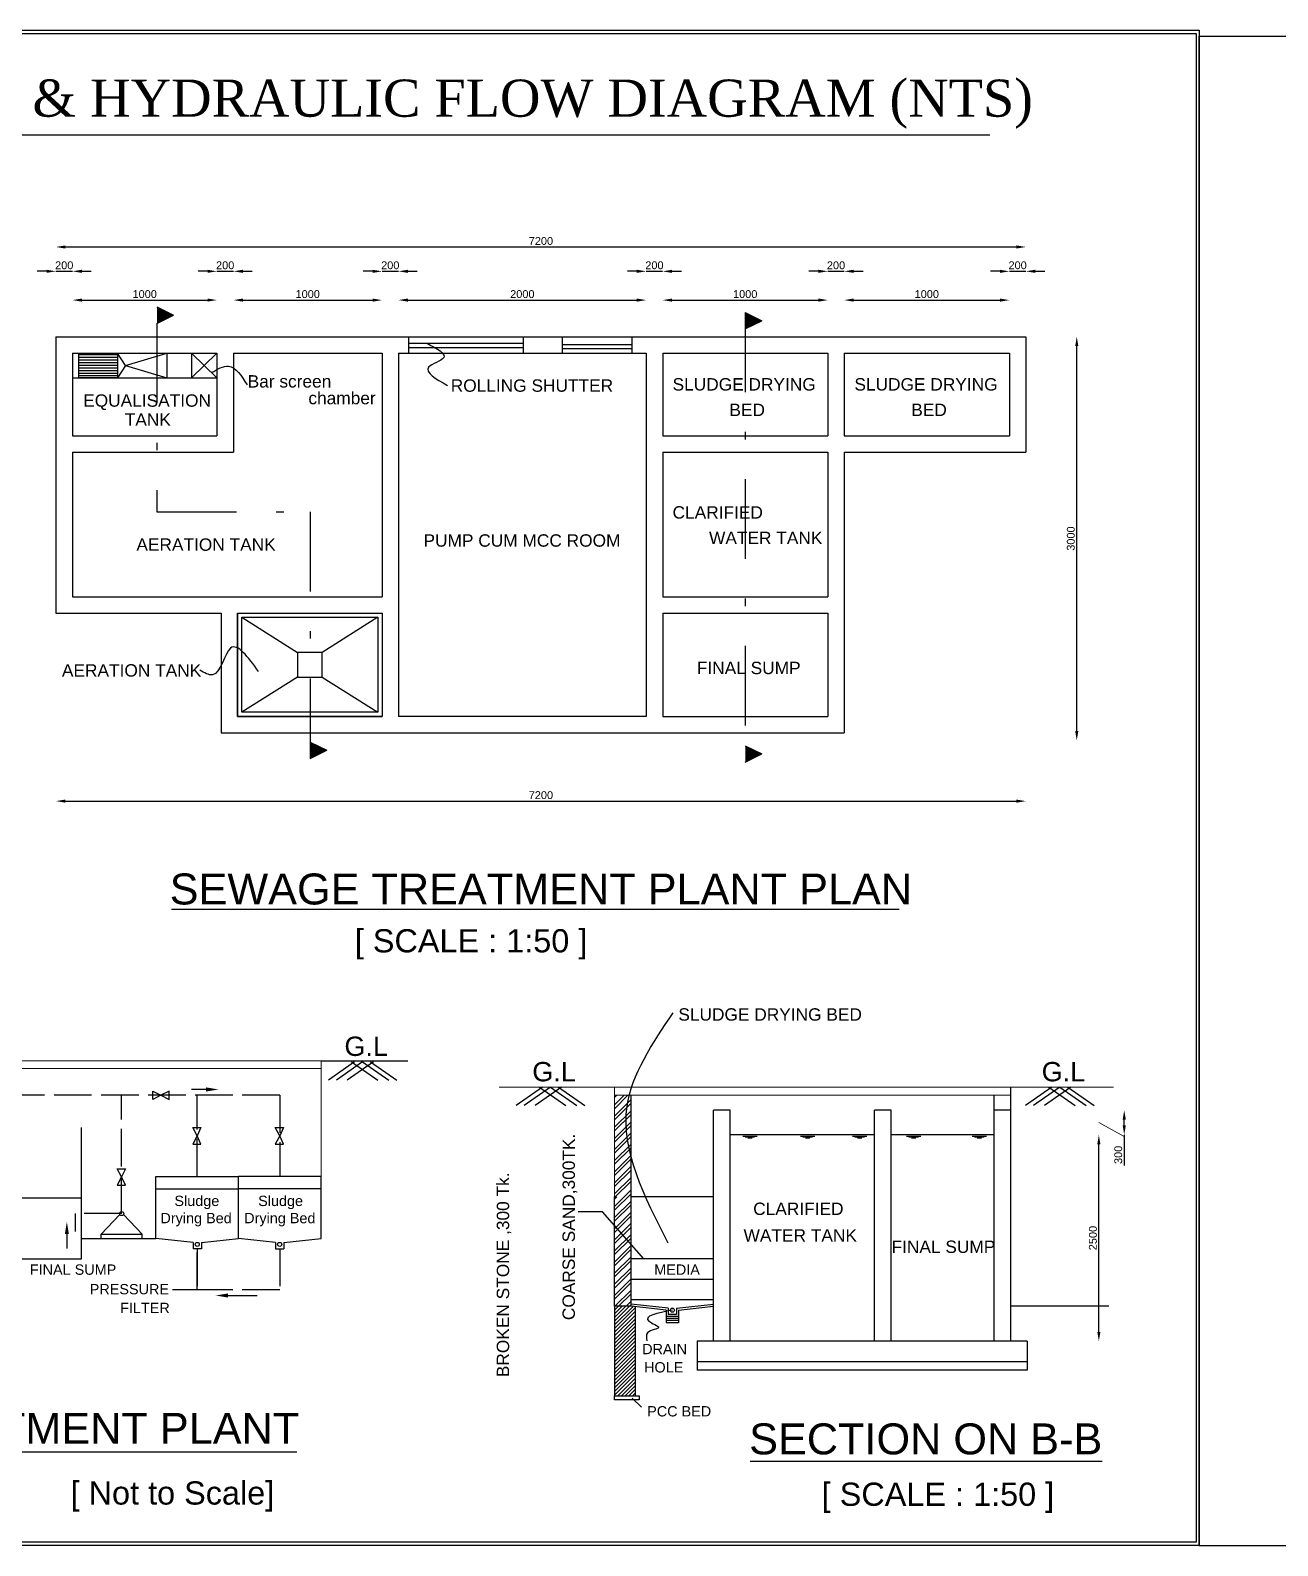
# Model space of a CAD drawing. Header units: metres. Extents: x 3396 to 3562, y 2179 to 2331.
# Drawn here: x 3479.6 to 3496.27, y 2230.95 to 2251.2 of the extents above; entities that cross this region are included whole.
import ezdxf

# ---------------------------------------------------------------- set-up
doc = ezdxf.new("R2010")
doc.units = ezdxf.units.M
doc.header["$PDMODE"] = 34
doc.linetypes.add('ACAD_ISO02W100', pattern=[15, 12, -3])
doc.linetypes.add('DASHDOTX2', pattern=[50.8, 25.4, -12.7, 0, -12.7])
doc.layers.add('text', color=7, linetype='Continuous', lineweight=5)
doc.styles.add('2', font='arial.ttf')
doc.styles.get("Standard").update_dxf_attribs({"font": 'arial.ttf'})
doc.styles.add('TIMES', font='times.ttf')
doc.dimstyles.new('ISO-25', dxfattribs={"dimtxt": 2.5, "dimasz": 2.5, "dimexe": 1.25, "dimexo": 0.625, "dimtad": 1, "dimtxsty": 'Standard', "dimcen": 2.5, "dimadec": 0, "dimazin": 0, "dimtfac": 1, "dimtmove": 0, "dimatfit": 3, "dimfxl": 0, "dimarcsym": 0})

# ---------------------------------------------------------------- blocks, each defined once
blk = doc.blocks.new('*D172')
at = {"color": 0, "lineweight": -2}
blk.add_line((53094.52, -911.53), (53094.52, -851.7), dxfattribs=at)
at = {"color": 0, "ltscale": 2}
for points in [[(53095.02, -851.7), (53094.02, -851.7), (53094.52, -848.7)], [(53094.02, -911.53), (53095.02, -911.53), (53094.52, -914.53)]]:
    blk.add_solid(points, dxfattribs=at)
at = {"layer": 'Defpoints', "color": 0}
for p in [(53090.93, -848.7), (53094.52, -848.7), (53090.93, -914.53)]:
    blk.add_point(p, dxfattribs=at)
at = {"color": 0, "lineweight": 25, "ltscale": 2, "insert": (53092.62, -881.61), "char_height": 2.5, "attachment_point": 5, "rotation": 90}
blk.add_mtext('2500', dxfattribs=at)
blk = doc.blocks.new('*D173')
at = {"color": 0, "lineweight": -2}
for p, q in [((53102.61, -845.7), (53102.61, -843.8)), ((53102.61, -848.7), (53102.61, -858.46))]:
    blk.add_line(p, q, dxfattribs=at)
at = {"color": 0, "ltscale": 2}
for points in [[(53103.11, -843.8), (53102.11, -843.8), (53102.61, -840.8)], [(53102.11, -845.7), (53103.11, -845.7), (53102.61, -848.7)]]:
    blk.add_solid(points, dxfattribs=at)
at = {"layer": 'Defpoints', "color": 0}
for p in [(53090.93, -840.8), (53102.61, -840.8), (53090.93, -848.7)]:
    blk.add_point(p, dxfattribs=at)
at = {"color": 0, "lineweight": 25, "ltscale": 2, "insert": (53100.71, -855.08), "char_height": 2.5, "attachment_point": 5, "rotation": 90}
blk.add_mtext('300', dxfattribs=at)
blk = doc.blocks.new('*D174')
at = {"color": 0, "lineweight": -2}
for p, q in [((52758.83, -573.22), (52755.83, -573.22)), ((52761.83, -573.22), (52767.1, -573.22)), ((52770.1, -573.22), (52773.1, -573.22))]:
    blk.add_line(p, q, dxfattribs=at)
at = {"color": 0, "ltscale": 2}
for points in [[(52758.83, -573.72), (52758.83, -572.72), (52761.83, -573.22)], [(52770.1, -572.72), (52770.1, -573.72), (52767.1, -573.22)]]:
    blk.add_solid(points, dxfattribs=at)
at = {"layer": 'Defpoints', "color": 0}
for p in [(52767.1, -573.22), (52761.83, -587.95), (52767.1, -588.16)]:
    blk.add_point(p, dxfattribs=at)
at = {"color": 0, "lineweight": 25, "ltscale": 2, "insert": (52764.47, -571.32), "char_height": 2.5, "attachment_point": 5}
blk.add_mtext('200', dxfattribs=at)
blk = doc.blocks.new('*D177')
at = {"color": 0, "lineweight": -2}
blk.add_line((52764.83, -742.23), (53068.23, -742.23), dxfattribs=at)
at = {"color": 0, "ltscale": 2}
for points in [[(52764.83, -741.73), (52764.83, -742.73), (52761.83, -742.23)], [(53068.23, -742.73), (53068.23, -741.73), (53071.23, -742.23)]]:
    blk.add_solid(points, dxfattribs=at)
at = {"layer": 'Defpoints', "color": 0}
for p in [(53071.23, -742.23), (52761.83, -745.91), (53071.23, -745.91)]:
    blk.add_point(p, dxfattribs=at)
at = {"color": 0, "lineweight": 25, "ltscale": 2, "insert": (52916.53, -740.33), "char_height": 2.5, "attachment_point": 5}
blk.add_mtext('7200', dxfattribs=at)
blk = doc.blocks.new('*D178')
at = {"color": 0, "lineweight": -2}
blk.add_line((52821.45, -582.4), (52862.84, -582.4), dxfattribs=at)
at = {"color": 0, "ltscale": 2}
for points in [[(52821.45, -581.9), (52821.45, -582.9), (52818.45, -582.4)], [(52862.84, -582.9), (52862.84, -581.9), (52865.84, -582.4)]]:
    blk.add_solid(points, dxfattribs=at)
at = {"layer": 'Defpoints', "color": 0}
for p in [(52865.84, -582.4), (52818.45, -588.16), (52865.84, -588.16)]:
    blk.add_point(p, dxfattribs=at)
at = {"color": 0, "lineweight": 25, "ltscale": 2, "insert": (52842.14, -580.5), "char_height": 2.5, "attachment_point": 5}
blk.add_mtext('1000', dxfattribs=at)
blk = doc.blocks.new('*D187')
at = {"color": 0, "lineweight": -2}
blk.add_line((52770.1, -582.4), (52810.18, -582.4), dxfattribs=at)
at = {"color": 0, "ltscale": 2}
for points in [[(52770.1, -581.9), (52770.1, -582.9), (52767.1, -582.4)], [(52810.18, -582.9), (52810.18, -581.9), (52813.18, -582.4)]]:
    blk.add_solid(points, dxfattribs=at)
at = {"layer": 'Defpoints', "color": 0}
for p in [(52813.18, -582.4), (52767.1, -588.16), (52813.18, -588.16)]:
    blk.add_point(p, dxfattribs=at)
at = {"color": 0, "lineweight": 25, "ltscale": 2, "insert": (52790.14, -580.5), "char_height": 2.5, "attachment_point": 5}
blk.add_mtext('1000', dxfattribs=at)
blk = doc.blocks.new('*D188')
at = {"color": 0, "lineweight": -2}
blk.add_line((53087.47, -719.9), (53087.47, -597.07), dxfattribs=at)
at = {"color": 0, "ltscale": 2}
for points in [[(53087.97, -597.07), (53086.97, -597.07), (53087.47, -594.07)], [(53086.97, -719.9), (53087.97, -719.9), (53087.47, -722.9)]]:
    blk.add_solid(points, dxfattribs=at)
at = {"layer": 'Defpoints', "color": 0}
for p in [(53087.47, -594.07), (53091.51, -594.07), (53091.51, -722.9)]:
    blk.add_point(p, dxfattribs=at)
at = {"color": 0, "lineweight": 25, "ltscale": 2, "insert": (53085.57, -658.48), "char_height": 2.5, "attachment_point": 5, "rotation": 90}
blk.add_mtext('3000', dxfattribs=at)
blk = doc.blocks.new('*D189')
at = {"color": 0, "lineweight": -2}
blk.add_line((53016.3, -582.4), (53062.97, -582.4), dxfattribs=at)
at = {"color": 0, "ltscale": 2}
for points in [[(53016.3, -581.9), (53016.3, -582.9), (53013.3, -582.4)], [(53062.97, -582.9), (53062.97, -581.9), (53065.97, -582.4)]]:
    blk.add_solid(points, dxfattribs=at)
at = {"layer": 'Defpoints', "color": 0}
for p in [(53065.97, -582.4), (53013.3, -588.16), (53065.97, -588.16)]:
    blk.add_point(p, dxfattribs=at)
at = {"color": 0, "lineweight": 25, "ltscale": 2, "insert": (53039.63, -580.5), "char_height": 2.5, "attachment_point": 5}
blk.add_mtext('1000', dxfattribs=at)
blk = doc.blocks.new('*D190')
at = {"color": 0, "lineweight": -2}
blk.add_line((52874.11, -582.4), (52947.11, -582.4), dxfattribs=at)
at = {"color": 0, "ltscale": 2}
for points in [[(52874.11, -581.9), (52874.11, -582.9), (52871.11, -582.4)], [(52947.11, -582.9), (52947.11, -581.9), (52950.11, -582.4)]]:
    blk.add_solid(points, dxfattribs=at)
at = {"layer": 'Defpoints', "color": 0}
for p in [(52950.11, -582.4), (52871.11, -588.16), (52950.11, -588.16)]:
    blk.add_point(p, dxfattribs=at)
at = {"color": 0, "lineweight": 25, "ltscale": 2, "insert": (52910.61, -580.5), "char_height": 2.5, "attachment_point": 5}
blk.add_mtext('2000', dxfattribs=at)
blk = doc.blocks.new('*D191')
at = {"color": 0, "lineweight": -2}
blk.add_line((52958.37, -582.4), (53005.04, -582.4), dxfattribs=at)
at = {"color": 0, "ltscale": 2}
for points in [[(52958.37, -581.9), (52958.37, -582.9), (52955.37, -582.4)], [(53005.04, -582.9), (53005.04, -581.9), (53008.04, -582.4)]]:
    blk.add_solid(points, dxfattribs=at)
at = {"layer": 'Defpoints', "color": 0}
for p in [(53008.04, -582.4), (52955.37, -588.16), (53008.04, -588.16)]:
    blk.add_point(p, dxfattribs=at)
at = {"color": 0, "lineweight": 25, "ltscale": 2, "insert": (52981.7, -580.5), "char_height": 2.5, "attachment_point": 5}
blk.add_mtext('1000', dxfattribs=at)
blk = doc.blocks.new('*D192')
at = {"color": 0, "lineweight": -2}
blk.add_line((52764.83, -565.46), (53068.23, -565.46), dxfattribs=at)
at = {"color": 0, "ltscale": 2}
for points in [[(52764.83, -564.96), (52764.83, -565.96), (52761.83, -565.46)], [(53068.23, -565.96), (53068.23, -564.96), (53071.23, -565.46)]]:
    blk.add_solid(points, dxfattribs=at)
at = {"layer": 'Defpoints', "color": 0}
for p in [(53071.23, -565.46), (52761.83, -569.14), (53071.23, -569.14)]:
    blk.add_point(p, dxfattribs=at)
at = {"color": 0, "lineweight": 25, "ltscale": 2, "insert": (52916.53, -563.56), "char_height": 2.5, "attachment_point": 5}
blk.add_mtext('7200', dxfattribs=at)
blk = doc.blocks.new('*D198')
at = {"color": 0, "lineweight": -2}
for p, q in [((52810.18, -573.22), (52807.18, -573.22)), ((52813.18, -573.22), (52818.45, -573.22)), ((52821.45, -573.22), (52824.45, -573.22))]:
    blk.add_line(p, q, dxfattribs=at)
at = {"color": 0, "ltscale": 2}
for points in [[(52810.18, -573.72), (52810.18, -572.72), (52813.18, -573.22)], [(52821.45, -572.72), (52821.45, -573.72), (52818.45, -573.22)]]:
    blk.add_solid(points, dxfattribs=at)
at = {"layer": 'Defpoints', "color": 0}
for p in [(52818.45, -573.22), (52813.18, -587.95), (52818.45, -588.16)]:
    blk.add_point(p, dxfattribs=at)
at = {"color": 0, "lineweight": 25, "ltscale": 2, "insert": (52815.81, -571.32), "char_height": 2.5, "attachment_point": 5}
blk.add_mtext('200', dxfattribs=at)
blk = doc.blocks.new('*D199')
at = {"color": 0, "lineweight": -2}
for p, q in [((52862.84, -573.22), (52859.84, -573.22)), ((52865.84, -573.22), (52871.11, -573.22)), ((52874.11, -573.22), (52877.11, -573.22))]:
    blk.add_line(p, q, dxfattribs=at)
at = {"color": 0, "ltscale": 2}
for points in [[(52862.84, -573.72), (52862.84, -572.72), (52865.84, -573.22)], [(52874.11, -572.72), (52874.11, -573.72), (52871.11, -573.22)]]:
    blk.add_solid(points, dxfattribs=at)
at = {"layer": 'Defpoints', "color": 0}
for p in [(52871.11, -573.22), (52865.84, -587.95), (52871.11, -588.16)]:
    blk.add_point(p, dxfattribs=at)
at = {"color": 0, "lineweight": 25, "ltscale": 2, "insert": (52868.48, -571.32), "char_height": 2.5, "attachment_point": 5}
blk.add_mtext('200', dxfattribs=at)
blk = doc.blocks.new('*D200')
at = {"color": 0, "lineweight": -2}
for p, q in [((52947.11, -573.22), (52944.11, -573.22)), ((52950.11, -573.22), (52955.37, -573.22)), ((52958.37, -573.22), (52961.37, -573.22))]:
    blk.add_line(p, q, dxfattribs=at)
at = {"color": 0, "ltscale": 2}
for points in [[(52947.11, -573.72), (52947.11, -572.72), (52950.11, -573.22)], [(52958.37, -572.72), (52958.37, -573.72), (52955.37, -573.22)]]:
    blk.add_solid(points, dxfattribs=at)
at = {"layer": 'Defpoints', "color": 0}
for p in [(52955.37, -573.22), (52950.11, -587.95), (52955.37, -588.16)]:
    blk.add_point(p, dxfattribs=at)
at = {"color": 0, "lineweight": 25, "ltscale": 2, "insert": (52952.74, -571.32), "char_height": 2.5, "attachment_point": 5}
blk.add_mtext('200', dxfattribs=at)
blk = doc.blocks.new('*D201')
at = {"color": 0, "lineweight": -2}
for p, q in [((53005.04, -573.22), (53002.04, -573.22)), ((53008.04, -573.22), (53013.3, -573.22)), ((53016.3, -573.22), (53019.3, -573.22))]:
    blk.add_line(p, q, dxfattribs=at)
at = {"color": 0, "ltscale": 2}
for points in [[(53005.04, -573.72), (53005.04, -572.72), (53008.04, -573.22)], [(53016.3, -572.72), (53016.3, -573.72), (53013.3, -573.22)]]:
    blk.add_solid(points, dxfattribs=at)
at = {"layer": 'Defpoints', "color": 0}
for p in [(53013.3, -573.22), (53008.04, -587.95), (53013.3, -588.16)]:
    blk.add_point(p, dxfattribs=at)
at = {"color": 0, "lineweight": 25, "ltscale": 2, "insert": (53010.67, -571.32), "char_height": 2.5, "attachment_point": 5}
blk.add_mtext('200', dxfattribs=at)
blk = doc.blocks.new('*D202')
at = {"color": 0, "lineweight": -2}
for p, q in [((53062.97, -573.22), (53059.97, -573.22)), ((53065.97, -573.22), (53071.23, -573.22)), ((53074.23, -573.22), (53077.23, -573.22))]:
    blk.add_line(p, q, dxfattribs=at)
at = {"color": 0, "ltscale": 2}
for points in [[(53062.97, -573.72), (53062.97, -572.72), (53065.97, -573.22)], [(53074.23, -572.72), (53074.23, -573.72), (53071.23, -573.22)]]:
    blk.add_solid(points, dxfattribs=at)
at = {"layer": 'Defpoints', "color": 0}
for p in [(53071.23, -573.22), (53065.97, -587.95), (53071.23, -588.16)]:
    blk.add_point(p, dxfattribs=at)
at = {"color": 0, "lineweight": 25, "ltscale": 2, "insert": (53068.6, -571.32), "char_height": 2.5, "attachment_point": 5}
blk.add_mtext('200', dxfattribs=at)
blk = doc.blocks.new('A$C70167D43')
blk.add_lwpolyline([(-1221.36, 664.64), (127.58, 664.64), (127.58, -192.13), (-1221.36, -192.13)], close=True)
blk = doc.blocks.new('FHTRT')
at = {"lineweight": 25}
for points in [[(52799.279, -587.202), (52794.013, -584.568), (52794.013, -589.835)], [(52986.971, -588.98), (52981.704, -586.347), (52981.704, -591.614)], [(52848.191, -726.025), (52842.925, -723.392), (52842.925, -728.659)], [(52986.971, -727.195), (52981.704, -724.562), (52981.704, -729.828)]]:
    blk.add_hatch(color=256, dxfattribs=at).paths.add_polyline_path(points)
h = blk.add_hatch(dxfattribs=at)
h.set_pattern_fill('LINE', color=11, scale=7.935716, style=0)
h.set_pattern_definition([(0, (52214.0889, -1121.9384), (0, 0.8360414), [])])
h.paths.add_polyline_path([(52781.42, -599.336), (52769.179, -599.336), (52769.179, -607.236), (52781.42, -607.236)])
h = blk.add_hatch(dxfattribs=at)
h.set_pattern_fill('ANSI31', color=11, scale=7.935716, style=0)
h.set_pattern_definition([(45, (52174.1372, -977.6714), (-0.5911705, 0.5911705), [])])
h.paths.add_polyline_path([(52940.017, -931.941), (52946.6, -931.941), (52946.6, -903.489), (52945.283, -903.343), (52940.017, -903.343)])
for p, q in [((52420.239, -529.735), (53059.702, -529.735)), ((52794.013, -584.568), (52799.279, -587.202)), ((52794.013, -589.835), (52799.279, -587.202)), ((52981.704, -586.347), (52986.971, -588.98)), ((52981.704, -591.614), (52986.971, -588.98)), ((52761.832, -594.07), (53071.233, -594.07)), ((52761.832, -594.07), (52761.832, -682.282)), ((52874.439, -599.336), (52874.439, -594.07)), ((52910.957, -599.336), (52910.957, -594.07)), ((52923.455, -599.336), (52923.455, -594.07)), ((52945.646, -599.336), (52945.646, -594.07)), ((53071.233, -594.07), (53071.233, -630.935)), ((52767.099, -599.336), (52767.099, -625.668)), ((52767.099, -599.336), (52813.18, -599.336)), ((52769.179, -607.236), (52769.179, -599.336)), ((52769.179, -599.336), (52781.42, -599.336)), ((52784.053, -603.286), (52781.42, -599.336)), ((52781.42, -599.336), (52781.42, -607.236)), ((52784.053, -603.286), (52797.219, -599.336)), ((52797.219, -599.336), (52797.219, -607.236)), ((52805.119, -599.336), (52813.18, -607.236)), ((52805.119, -607.236), (52813.18, -599.336)), ((52805.119, -599.336), (52805.119, -607.236)), ((52813.18, -599.336), (52813.18, -625.668)), ((52818.446, -599.336), (52865.844, -599.336)), ((52818.446, -599.336), (52818.446, -630.935)), ((52865.844, -599.336), (52865.844, -677.016)), ((52871.11, -599.336), (52871.11, -715.197)), ((52871.11, -599.336), (52950.106, -599.336)), ((52910.957, -596.242), (52874.439, -596.242)), ((52910.957, -597.6), (52874.439, -597.6)), ((52923.455, -596.557), (52945.646, -596.557)), ((52923.455, -597.874), (52945.646, -597.874)), ((52950.106, -599.336), (52950.106, -715.197)), ((52955.372, -599.336), (52955.372, -625.668)), ((52955.372, -599.336), (53008.036, -599.336)), ((53008.036, -599.336), (53008.036, -625.668)), ((53013.303, -599.336), (53065.967, -599.336)), ((53013.303, -599.336), (53013.303, -625.668)), ((53065.967, -599.336), (53065.967, -625.668)), ((52784.053, -603.286), (52781.42, -607.236)), ((52784.053, -603.286), (52797.219, -607.236)), ((52767.099, -607.236), (52813.18, -607.236)), ((52781.42, -607.236), (52769.179, -607.236)), ((52767.099, -625.668), (52813.18, -625.668)), ((52955.372, -625.668), (53008.036, -625.668)), ((53013.303, -625.668), (53065.967, -625.668)), ((52767.099, -630.935), (52767.099, -677.016)), ((52767.099, -630.935), (52818.446, -630.935)), ((52955.372, -630.935), (52955.372, -677.016)), ((52955.372, -630.935), (53008.036, -630.935)), ((53008.036, -630.935), (53008.036, -677.016)), ((53013.303, -630.935), (53013.303, -720.463)), ((53013.303, -630.935), (53071.233, -630.935)), ((52767.099, -677.016), (52865.844, -677.016)), ((52955.372, -677.016), (53008.036, -677.016)), ((52761.832, -682.282), (52814.496, -682.282)), ((52814.496, -682.282), (52814.496, -720.463)), ((52819.763, -715.197), (52819.763, -682.282)), ((52819.763, -682.282), (52865.844, -682.282)), ((52819.763, -682.282), (52819.763, -715.197)), ((52819.763, -682.282), (52865.844, -682.282)), ((52821.079, -713.88), (52821.079, -683.599)), ((52821.079, -683.599), (52838.853, -694.79)), ((52821.079, -683.599), (52864.527, -683.599)), ((52864.527, -683.599), (52846.753, -694.79)), ((52864.527, -683.599), (52864.527, -713.88)), ((52865.844, -682.282), (52865.844, -715.197)), ((52865.844, -682.282), (52865.844, -715.197)), ((52955.372, -682.282), (52955.372, -715.197)), ((52955.372, -682.282), (53008.036, -682.282)), ((53008.036, -682.282), (53008.036, -715.197)), ((52838.853, -694.79), (52838.853, -702.689)), ((52846.753, -694.79), (52838.853, -694.79)), ((52846.753, -702.689), (52846.753, -694.79)), ((52838.853, -702.689), (52821.079, -713.88)), ((52838.853, -702.689), (52846.753, -702.689)), ((52846.753, -702.689), (52864.527, -713.88)), ((52819.763, -715.197), (52865.844, -715.197)), ((52865.844, -715.197), (52819.763, -715.197)), ((52864.527, -713.88), (52821.079, -713.88)), ((52950.106, -715.197), (52871.11, -715.197)), ((52955.372, -715.197), (53008.036, -715.197)), ((52814.496, -720.463), (52865.844, -720.463)), ((52842.925, -723.392), (52848.191, -726.025)), ((52865.844, -720.463), (53013.303, -720.463)), ((52981.704, -724.562), (52986.971, -727.195)), ((52842.925, -728.659), (52848.191, -726.025)), ((52981.704, -729.828), (52986.971, -727.195)), ((52798.665, -776.71), (53030.863, -776.71)), ((52846.389, -825.049), (52874.099, -825.049)), ((52857.098, -825.373), (52848.72, -831.211)), ((52859.656, -825.373), (52851.278, -831.211)), ((52863.157, -825.373), (52854.779, -831.211)), ((52856.155, -825.373), (52864.533, -831.211)), ((52859.656, -825.373), (52868.034, -831.211)), ((52862.214, -825.373), (52870.592, -831.211)), ((52792.693, -837.436), (52792.693, -834.803)), ((52792.693, -834.803), (52795.326, -835.992)), ((52795.326, -835.992), (52792.693, -837.436)), ((52797.959, -834.803), (52795.326, -835.992)), ((52795.326, -835.992), (52797.959, -837.436)), ((52797.959, -837.436), (52797.959, -834.803)), ((52809.739, -834.215), (52805.123, -834.215)), ((52917.024, -833.475), (52908.646, -839.313)), ((52919.582, -833.475), (52911.204, -839.313)), ((52923.083, -833.475), (52914.705, -839.313)), ((52916.081, -833.475), (52924.459, -839.313)), ((52919.582, -833.475), (52927.96, -839.313)), ((52922.141, -833.475), (52930.519, -839.313)), ((52945.283, -903.343), (52945.283, -836.069)), ((53061.144, -914.53), (53061.144, -836.069)), ((53066.41, -914.53), (53066.41, -833.475)), ((53079.517, -833.475), (53071.139, -839.313)), ((53082.076, -833.475), (53073.698, -839.313)), ((53085.577, -833.475), (53077.199, -839.313)), ((53078.575, -833.475), (53086.953, -839.313)), ((53082.076, -833.475), (53090.454, -839.313)), ((53084.634, -833.475), (53093.012, -839.313)), ((52971.615, -914.53), (52971.615, -840.8)), ((52976.881, -840.8), (52971.615, -840.8)), ((52976.881, -914.53), (52976.881, -840.8)), ((53022.962, -914.53), (53022.962, -840.8)), ((53028.229, -840.8), (53022.962, -840.8)), ((53028.229, -914.53), (53028.229, -840.8)), ((53066.41, -840.8), (53061.144, -840.8)), ((52769.996, -888.188), (52769.996, -846.355)), ((52805.447, -846.343), (52808.08, -846.343)), ((52806.891, -848.976), (52805.447, -846.343)), ((52806.891, -848.976), (52805.447, -851.609)), ((52808.08, -846.343), (52806.891, -848.976)), ((52808.08, -851.609), (52806.891, -848.976)), ((52831.779, -846.343), (52834.412, -846.343)), ((52833.223, -848.976), (52831.779, -846.343)), ((52833.223, -848.976), (52831.779, -851.609)), ((52834.412, -846.343), (52833.223, -848.976)), ((52834.412, -851.609), (52833.223, -848.976)), ((53022.962, -848.7), (52976.881, -848.7)), ((52980.919, -849.074), (52985.464, -849.074)), ((52981.677, -849.356), (52984.706, -849.356)), ((52982.497, -849.662), (52983.886, -849.662)), ((52999.365, -849.074), (53003.91, -849.074)), ((53000.123, -849.356), (53003.152, -849.356)), ((53000.943, -849.662), (53002.332, -849.662)), ((53015.944, -849.074), (53020.488, -849.074)), ((53016.701, -849.356), (53019.731, -849.356)), ((53017.522, -849.662), (53018.91, -849.662)), ((53061.144, -848.7), (53028.229, -848.7)), ((53033.146, -849.074), (53037.69, -849.074)), ((53033.903, -849.356), (53036.933, -849.356)), ((53034.723, -849.662), (53036.112, -849.662)), ((53054.125, -849.074), (53058.67, -849.074)), ((53054.883, -849.356), (53057.912, -849.356)), ((53055.703, -849.662), (53057.092, -849.662)), ((52805.447, -851.609), (52808.08, -851.609)), ((52831.779, -851.609), (52834.412, -851.609)), ((52781.34, -859.497), (52783.973, -859.497)), ((52782.784, -862.13), (52781.34, -859.497)), ((52783.973, -859.497), (52782.784, -862.13)), ((52782.784, -862.13), (52781.34, -864.763)), ((52781.34, -864.763), (52783.973, -864.763)), ((52783.973, -864.763), (52782.784, -862.13)), ((52793.725, -881.709), (52793.725, -861.96)), ((52793.725, -861.96), (52820.057, -861.96)), ((52846.389, -861.96), (52820.057, -861.96)), ((52820.057, -881.709), (52820.057, -861.96)), ((52820.057, -881.709), (52820.057, -861.96)), ((52846.389, -881.709), (52846.389, -861.96)), ((52741.439, -868.73), (52769.996, -868.73)), ((52793.725, -865.91), (52820.057, -865.91)), ((52846.389, -865.91), (52820.057, -865.91)), ((52940.017, -903.343), (52940.017, -868.449)), ((52971.615, -868.449), (52945.283, -868.449)), ((52776.201, -880.393), (52782.219, -874.148)), ((52783.348, -874.148), (52789.367, -880.393)), ((52936.211, -873.244), (52928.431, -873.244)), ((52949.326, -888.198), (52936.211, -873.244)), ((52765.312, -880.351), (52765.312, -884.967)), ((52769.996, -881.709), (52793.725, -881.709)), ((52776.201, -881.709), (52776.201, -880.393)), ((52776.201, -880.393), (52789.367, -880.393)), ((52789.367, -881.709), (52789.367, -880.393)), ((52805.574, -883.026), (52793.725, -881.709)), ((52805.574, -883.026), (52805.574, -885.001)), ((52808.207, -883.026), (52820.057, -881.709)), ((52808.207, -883.026), (52808.207, -885.001)), ((52831.906, -883.026), (52820.057, -881.709)), ((52831.906, -883.026), (52831.906, -885.001)), ((52834.539, -883.026), (52846.389, -881.709)), ((52834.539, -883.026), (52834.539, -885.001)), ((52741.439, -888.188), (52769.996, -888.188)), ((52808.207, -885.001), (52805.574, -885.001)), ((52831.906, -885.001), (52834.539, -885.001)), ((52971.615, -888.198), (52945.283, -888.198)), ((52971.615, -894.781), (52945.283, -894.781)), ((52945.283, -903.343), (52940.017, -903.343)), ((52940.017, -903.343), (52940.017, -931.941)), ((52971.615, -901.364), (52945.283, -901.364)), ((52957.132, -903.997), (52945.283, -902.68)), ((52956.474, -904.586), (52945.283, -903.343)), ((52946.6, -903.489), (52946.6, -931.941)), ((52959.766, -903.997), (52971.615, -902.68)), ((52960.424, -904.586), (52971.615, -903.343)), ((52971.615, -914.53), (52971.615, -901.364)), ((53097.709, -903.343), (53066.41, -903.343)), ((52956.474, -904.586), (52956.474, -908.605)), ((52960.424, -906.63), (52956.474, -906.63)), ((52960.424, -907.288), (52956.474, -907.288)), ((52960.424, -907.947), (52956.474, -907.947)), ((52960.424, -908.605), (52956.474, -908.605)), ((52957.132, -903.997), (52957.132, -905.972)), ((52959.766, -905.972), (52957.132, -905.972)), ((52959.766, -903.997), (52959.766, -905.972)), ((52960.424, -904.586), (52960.424, -908.605)), ((53071.677, -914.53), (52966.349, -914.53)), ((52966.349, -914.53), (52966.349, -923.746)), ((53071.677, -914.53), (53071.677, -923.746)), ((53071.677, -921.113), (52966.349, -921.113)), ((53071.677, -923.746), (52966.349, -923.746)), ((52940.017, -933.258), (52940.017, -931.941)), ((52940.017, -931.941), (52947.916, -931.941)), ((52945.589, -932.674), (52948.623, -935.515)), ((52947.916, -931.941), (52947.916, -933.258)), ((52947.916, -933.258), (52940.017, -933.258)), ((52555.674, -949.838), (52838.629, -949.838)), ((52983.25, -952.77), (53095.534, -952.77))]:
    blk.add_line(p, q, dxfattribs=at)
at = {"linetype": 'DASHDOTX2', "lineweight": 25}
for p, q in [((52981.704, -586.347), (52981.704, -729.828)), ((52794.013, -589.835), (52794.013, -649.907)), ((52794.013, -649.907), (52842.925, -649.907)), ((52842.925, -649.907), (52842.925, -728.659))]:
    blk.add_line(p, q, dxfattribs=at)
at = {"linetype": 'ACAD_ISO02W100', "lineweight": 25}
for p, q in [((52833.223, -835.992), (52599.671, -835.992)), ((52782.784, -873.81), (52782.784, -835.992)), ((52806.891, -861.96), (52806.891, -835.992)), ((52833.223, -835.992), (52833.223, -861.96)), ((52767.957, -873.81), (52767.957, -879.507)), ((52782.784, -873.81), (52767.957, -873.81)), ((52806.891, -885.001), (52806.891, -898.167)), ((52806.891, -898.167), (52806.891, -885.001)), ((52833.223, -885.001), (52833.223, -898.167)), ((52806.891, -898.167), (52799.055, -898.167)), ((52833.223, -898.167), (52806.891, -898.167))]:
    blk.add_line(p, q, dxfattribs=at)
at = {"color": 11, "lineweight": 25}
for p, q in [((52940.017, -839.159), (52943.106, -836.069)), ((52940.017, -836.794), (52940.741, -836.069)), ((52940.017, -840.341), (52944.288, -836.069)), ((52940.017, -842.706), (52945.283, -837.439)), ((52940.017, -843.888), (52945.283, -838.622)), ((52940.017, -846.253), (52945.283, -840.986)), ((52940.017, -847.435), (52945.283, -842.169)), ((52940.017, -849.8), (52945.283, -844.533)), ((52940.017, -850.982), (52945.283, -845.716)), ((52940.017, -853.347), (52945.283, -848.08)), ((52940.017, -854.529), (52945.283, -849.263)), ((52940.017, -856.894), (52945.283, -851.627)), ((52940.017, -858.076), (52945.283, -852.81)), ((52940.017, -860.441), (52945.283, -855.174)), ((52940.017, -861.623), (52945.283, -856.357)), ((52940.017, -863.988), (52945.283, -858.721)), ((52940.017, -865.17), (52945.283, -859.904)), ((52940.017, -867.535), (52945.283, -862.268)), ((52940.017, -868.717), (52945.283, -863.451)), ((52940.017, -871.538), (52945.283, -866.272)), ((52940.017, -872.721), (52945.283, -867.454)), ((52940.017, -869.174), (52940.741, -868.449)), ((52940.017, -875.085), (52945.283, -869.819)), ((52940.017, -876.268), (52945.283, -871.001)), ((52940.017, -878.632), (52945.283, -873.366)), ((52940.017, -879.815), (52945.283, -874.548)), ((52940.017, -882.179), (52945.283, -876.913)), ((52940.017, -883.362), (52945.283, -878.095)), ((52940.017, -885.726), (52945.283, -880.46)), ((52940.017, -886.909), (52945.283, -881.642)), ((52940.017, -889.273), (52945.283, -884.007)), ((52940.017, -890.456), (52945.283, -885.189)), ((52940.017, -892.82), (52945.283, -887.554)), ((52940.017, -894.003), (52945.283, -888.736)), ((52940.017, -896.367), (52945.283, -891.101)), ((52940.017, -897.55), (52945.283, -892.283)), ((52940.017, -899.914), (52945.283, -894.648)), ((52940.017, -901.097), (52945.283, -895.83)), ((52940.135, -903.343), (52945.283, -898.195)), ((52941.318, -903.343), (52945.283, -899.377)), ((52943.682, -903.343), (52945.283, -901.742)), ((52944.865, -903.343), (52945.283, -902.924))]:
    blk.add_line(p, q, dxfattribs=at)
at = {"lineweight": 25, "extrusion": (0, 0, -1)}
blk.add_line((52816.723, -899.938), (52826.065, -899.938), dxfattribs=at)
at = {"ltscale": 2}
for points in [[(53126.566, -979.662), (52368.519, -979.662), (52368.519, -496.339), (53126.566, -496.339)], [(53125.566, -978.662), (52369.519, -978.662), (52369.519, -497.339), (53125.566, -497.339)]]:
    blk.add_lwpolyline(points, close=True, dxfattribs=at)
at = {"lineweight": 25}
for centre, major_axis, start_param, end_param in [((52782.784, -873.81), (-0.465, 0.465), 3.9269908, 10.2101761), ((52806.907, -883.641), (0.465, 0.465), 5.49778714378149, 11.78097245096108), ((52833.206, -883.641), (0.465, 0.465), 5.49778714378149, 11.78097245096108), ((52958.465, -904.612), (-0.465, 0.465), 3.9269908, 10.2101761)]:
    blk.add_ellipse(centre, major_axis=major_axis, ratio=1, start_param=start_param, end_param=end_param, dxfattribs=at)
for points, knots in [([(52880.364, -596.242), (52883.331, -597.846), (52888.761, -600.783), (52876.878, -603.964), (52883.026, -607.519), (52886.686, -609.635)], [0, 0, 0, 0, 259.942421, 475.7151339, 793.0594252, 793.0594252, 793.0594252, 793.0594252]), ([(52811.456, -605.546), (52813.351, -604.446), (52817.991, -601.753), (52821.016, -606.573), (52822.804, -609.423)], [0, 0, 0, 0, 219.9331702, 538.2775704, 538.2775704, 538.2775704, 538.2775704]), ([(52826.483, -700.897), (52823.125, -696.288), (52816.795, -687.6), (52814.044, -704.135), (52809.177, -701.303), (52807.766, -700.482)], [0, 0, 0, 0, 442.6783372, 834.4521207, 994.3465694, 994.3465694, 994.3465694, 994.3465694]), ([(52957.135, -883.235), (52949.56, -868.42), (52936.469, -842.816), (52952.093, -819.592), (52958.677, -809.806)], [0, 0, 0, 0, 1730.721324, 2991.2446451, 2991.2446451, 2991.2446451, 2991.2446451]), ([(52958.465, -904.612), (52953.714, -905.574), (52946.816, -906.971), (52956.521, -910.515), (52949.749, -910.981), (52950.157, -913.4), (52950.319, -914.357)], [0, 0, 0, 0, 314.3481249, 456.4807125, 604.3424247, 701.271702, 701.271702, 701.271702, 701.271702])]:
    blk.add_open_spline(points, degree=3, knots=knots, dxfattribs=at)
for points in [[(52809.739, -833.557), (52813.689, -834.215), (52809.739, -834.874)], [(52764.653, -880.351), (52765.312, -876.401), (52765.97, -880.351)]]:
    blk.add_solid(points, dxfattribs=at)
at = {"lineweight": 25, "extrusion": (0, 0, -1)}
blk.add_solid([(-52816.723, -899.28), (-52812.773, -899.938), (-52816.723, -900.596)], dxfattribs=at)
at = {"layer": 'text', "color": 21, "lineweight": 15}
for p, q in [((52846.389, -825.049), (52492.851, -825.049)), ((52846.389, -861.96), (52846.389, -825.049)), ((52846.389, -827.561), (52492.851, -827.561)), ((52903.186, -833.475), (53099.235, -833.475)), ((52940.017, -868.449), (52940.017, -833.475)), ((52940.017, -836.069), (53066.41, -836.069)), ((53094.52, -844.75), (53102.612, -849.251))]:
    blk.add_line(p, q, dxfattribs=at)
at = {"color": 1, "lineweight": 25, "width": 1}
for s, height, style, p in [('PLAN OF SEWAGE TREATMENT PLANT & HYDRAULIC FLOW DIAGRAM (NTS)', 11.84941, 'TIMES', (52421.737, -523.897)), ('SEWAGE TREATMENT PLANT PLAN', 9.8745, '2', (52798.113, -775.195)), ('[ SCALE : 1:50 ]', 7.40588, '2', (52857.163, -790.485)), ('DOMESTIC EFFLUENT TREATMENT PLANT', 9.8745, '2', (52555.121, -947.249)), ('SECTION ON B-B', 9.8745, '2', (52982.96, -950.615)), ('[ Not to Scale]', 7.40588, '2', (52766.494, -966.632)), ('[ SCALE : 1:50 ]', 7.40588, '2', (53006.1, -967.036))]:
    blk.add_text(s, height=height, dxfattribs=dict(at, style=style)).set_placement(p)
at = {"lineweight": 25, "style": '2', "width": 1}
for s, height, p in [('Bar screen', 3.9498, (52822.99, -610.298)), ('ROLLING SHUTTER', 3.9498, (52887.772, -611.643)), ('SLUDGE DRYING ', 3.9498, (52958.526, -611.252)), ('SLUDGE DRYING ', 3.9498, (53016.542, -611.252)), ('EQUALISATION', 3.9498, (52770.514, -616.418)), ('chamber', 3.9498, (52842.365, -615.63)), ('TANK', 3.9498, (52783.782, -622.499)), ('BED', 3.9498, (52976.66, -619.394)), ('BED', 3.9498, (53034.676, -619.394)), ('CLARIFIED', 3.9498, (52958.526, -652.098)), ('PUMP CUM MCC ROOM', 3.9498, (52879.075, -661.066)), ('WATER TANK', 3.9498, (52970.172, -660.24)), ('AERATION TANK', 3.9498, (52787.49, -662.372)), ('AERATION TANK', 3.9498, (52763.735, -702.506)), ('FINAL SUMP', 3.9498, (52966.269, -701.724)), ('SLUDGE DRYING BED', 3.9498, (52960.374, -812.263)), ('G.L', 6.1716, (52853.855, -823.514)), ('G.L', 6.1716, (52913.781, -831.617)), ('G.L', 6.1716, (53076.275, -831.617)), ('Sludge', 3.2915, (52799.621, -871.399)), ('Sludge', 3.2915, (52826.329, -871.399)), ('Drying Bed', 3.2915, (52795.163, -876.89)), ('Drying Bed', 3.2915, (52821.87, -876.89)), ('CLARIFIED', 3.9498, (52984.252, -874.249)), ('WATER TANK', 3.9498, (52981.183, -882.743)), ('FINAL SUMP', 3.9498, (53028.381, -886.367)), ('FINAL SUMP', 3.2915, (52753.489, -893.325)), ('MEDIA', 3.2915, (52952.682, -893.32)), ('PRESSURE', 3.2915, (52772.606, -899.562)), ('FILTER', 3.2915, (52782.298, -905.551)), ('DRAIN', 3.2915, (52948.834, -918.66)), ('HOLE', 3.2915, (52949.43, -924.491)), ('PCC BED', 3.2915, (52950.426, -938.519))]:
    blk.add_text(s, height=height, dxfattribs=at).set_placement(p)
for s, p in [('COARSE SAND,300TK.', (52927.378, -907.8)), ('BROKEN STONE ,300 Tk.', (52906.396, -925.989))]:
    blk.add_text(s, height=3.9498, rotation=90, dxfattribs=at).set_placement(p)
at = {"lineweight": 25}
for p1, p2, distance, text, picture, middle in [((52761.832, -569.143), (53071.233, -569.143), 3.68, '7200', '*D192', (52916.533, -563.561)), ((52761.832, -745.912), (53071.233, -745.912), 3.68, '7200', '*D177', (52916.533, -740.33)), ((53090.93, -914.53), (53090.93, -848.7), -3.59, '2500', '*D172', (53092.618, -881.615))]:
    dim = blk.add_aligned_dim(p1=p1, p2=p2, distance=distance, text=text, dimstyle='ISO-25', override={"dimasz": 3, "dimse1": 1, "dimse2": 1}, dxfattribs=at)
    dim.commit()
    dim.dimension.update_dxf_attribs({"geometry": picture, "text_midpoint": middle})
for base, p1, p2, picture, middle in [((52767.099, -573.218), (52761.832, -587.949), (52767.099, -588.165), '*D174', (52764.465, -573.218)), ((52818.446, -573.218), (52813.18, -587.949), (52818.446, -588.165), '*D198', (52815.813, -573.218)), ((52871.11, -573.218), (52865.844, -587.949), (52871.11, -588.165), '*D199', (52868.477, -573.218)), ((52955.372, -573.218), (52950.106, -587.949), (52955.372, -588.165), '*D200', (52952.739, -573.218)), ((53013.303, -573.218), (53008.036, -587.949), (53013.303, -588.165), '*D201', (53010.67, -573.218)), ((53071.233, -573.218), (53065.967, -587.949), (53071.233, -588.165), '*D202', (53068.6, -573.218))]:
    dim = blk.add_linear_dim(base=base, p1=p1, p2=p2, text='200', dimstyle='ISO-25', override={"dimasz": 3, "dimse1": 1, "dimse2": 1}, dxfattribs=at)
    dim.commit()
    dim.dimension.update_dxf_attribs({"geometry": picture, "text_midpoint": middle, "dimtype": 128})
for base, p1, p2, text, picture, middle in [((52813.18, -582.401), (52767.099, -588.165), (52813.18, -588.165), '1000', '*D187', (52790.139, -580.499)), ((52865.844, -582.401), (52818.446, -588.165), (52865.844, -588.165), '1000', '*D178', (52842.145, -580.499)), ((52950.106, -582.401), (52871.11, -588.165), (52950.106, -588.165), '2000', '*D190', (52910.608, -580.499)), ((53008.036, -582.401), (52955.372, -588.165), (53008.036, -588.165), '1000', '*D191', (52981.704, -580.499)), ((53065.967, -582.401), (53013.303, -588.165), (53065.967, -588.165), '1000', '*D189', (53039.635, -580.499))]:
    dim = blk.add_linear_dim(base=base, p1=p1, p2=p2, text=text, dimstyle='ISO-25', override={"dimasz": 3, "dimse1": 1, "dimse2": 1}, dxfattribs=at)
    dim.commit()
    dim.dimension.update_dxf_attribs({"geometry": picture, "text_midpoint": middle})
dim = blk.add_linear_dim(base=(53087.475, -594.07), p1=(53091.51, -722.898), p2=(53091.51, -594.07), angle=270, text='3000', dimstyle='ISO-25', override={"dimasz": 3, "dimse1": 1, "dimse2": 1}, dxfattribs=at)
dim.commit()
dim.dimension.update_dxf_attribs({"geometry": '*D188', "text_midpoint": (53085.573, -658.484)})
dim = blk.add_linear_dim(base=(53102.612, -840.8), p1=(53090.93, -848.7), p2=(53090.93, -840.8), angle=90, text='300', dimstyle='ISO-25', override={"dimasz": 3, "dimse1": 1, "dimse2": 1}, dxfattribs=at)
dim.commit()
dim.dimension.update_dxf_attribs({"geometry": '*D173', "text_midpoint": (53102.612, -855.081), "dimtype": 129})

msp = doc.modelspace()

# ---------------------------------------------------------------- block references
at = {"xscale": 0.0419019603700355, "yscale": 0.0419019603700355, "zscale": 0.0419019603700355}
msp.add_blockref('FHTRT', (1269.11801, 2272.00219), dxfattribs=at)
at = {"color": 4, "xscale": 0.0235484873523179, "yscale": 0.0235484873523179, "zscale": 0.0235484873523179}
msp.add_blockref('A$C70167D43', (3523.98634, 2235.47329), dxfattribs=at)

doc.saveas('drawing.dxf')
